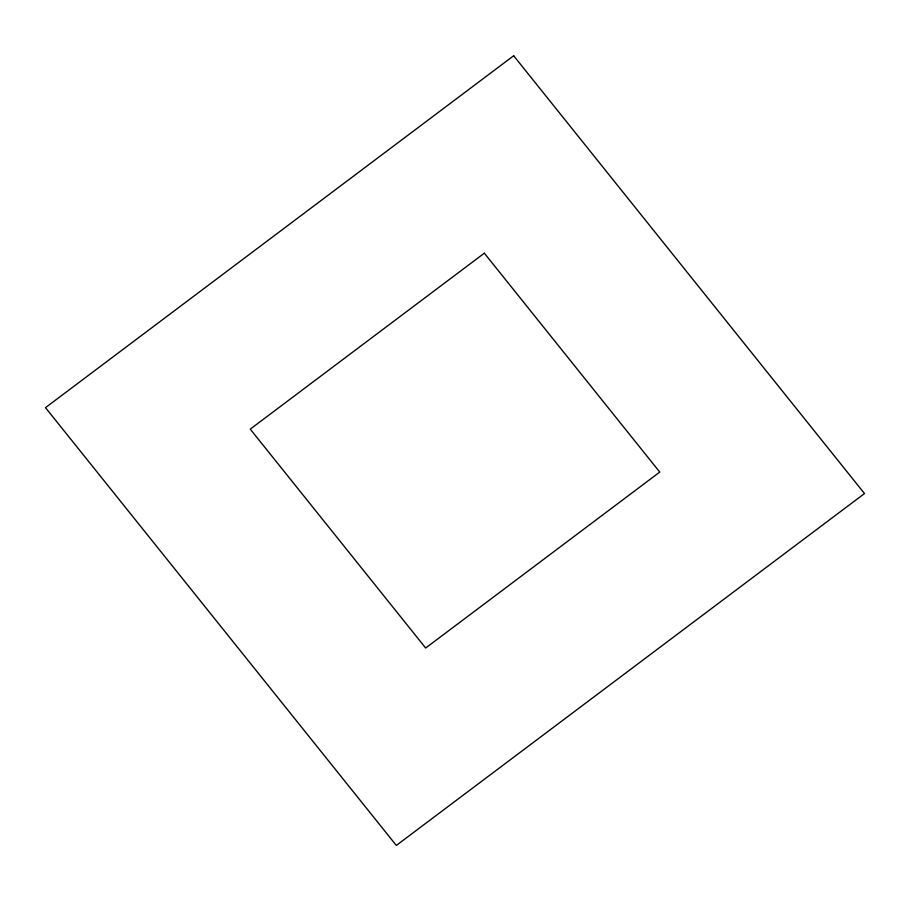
<?xml version="1.0" encoding="UTF-8"?>
<svg xmlns="http://www.w3.org/2000/svg" width="910" height="910" viewBox="0 0 910 910"><rect width="100%" height="100%" fill="white"/><g stroke="black" fill="none" stroke-linecap="round" stroke-linejoin="round"><path stroke-width="1.36" d="M513.672 55.76L45.5 407.657L396.328 845.435L864.5 493.55L513.672 55.76M484.336 253.185L250.25 429.133L425.664 648.022L659.75 472.074L484.336 253.185"/></g></svg>
